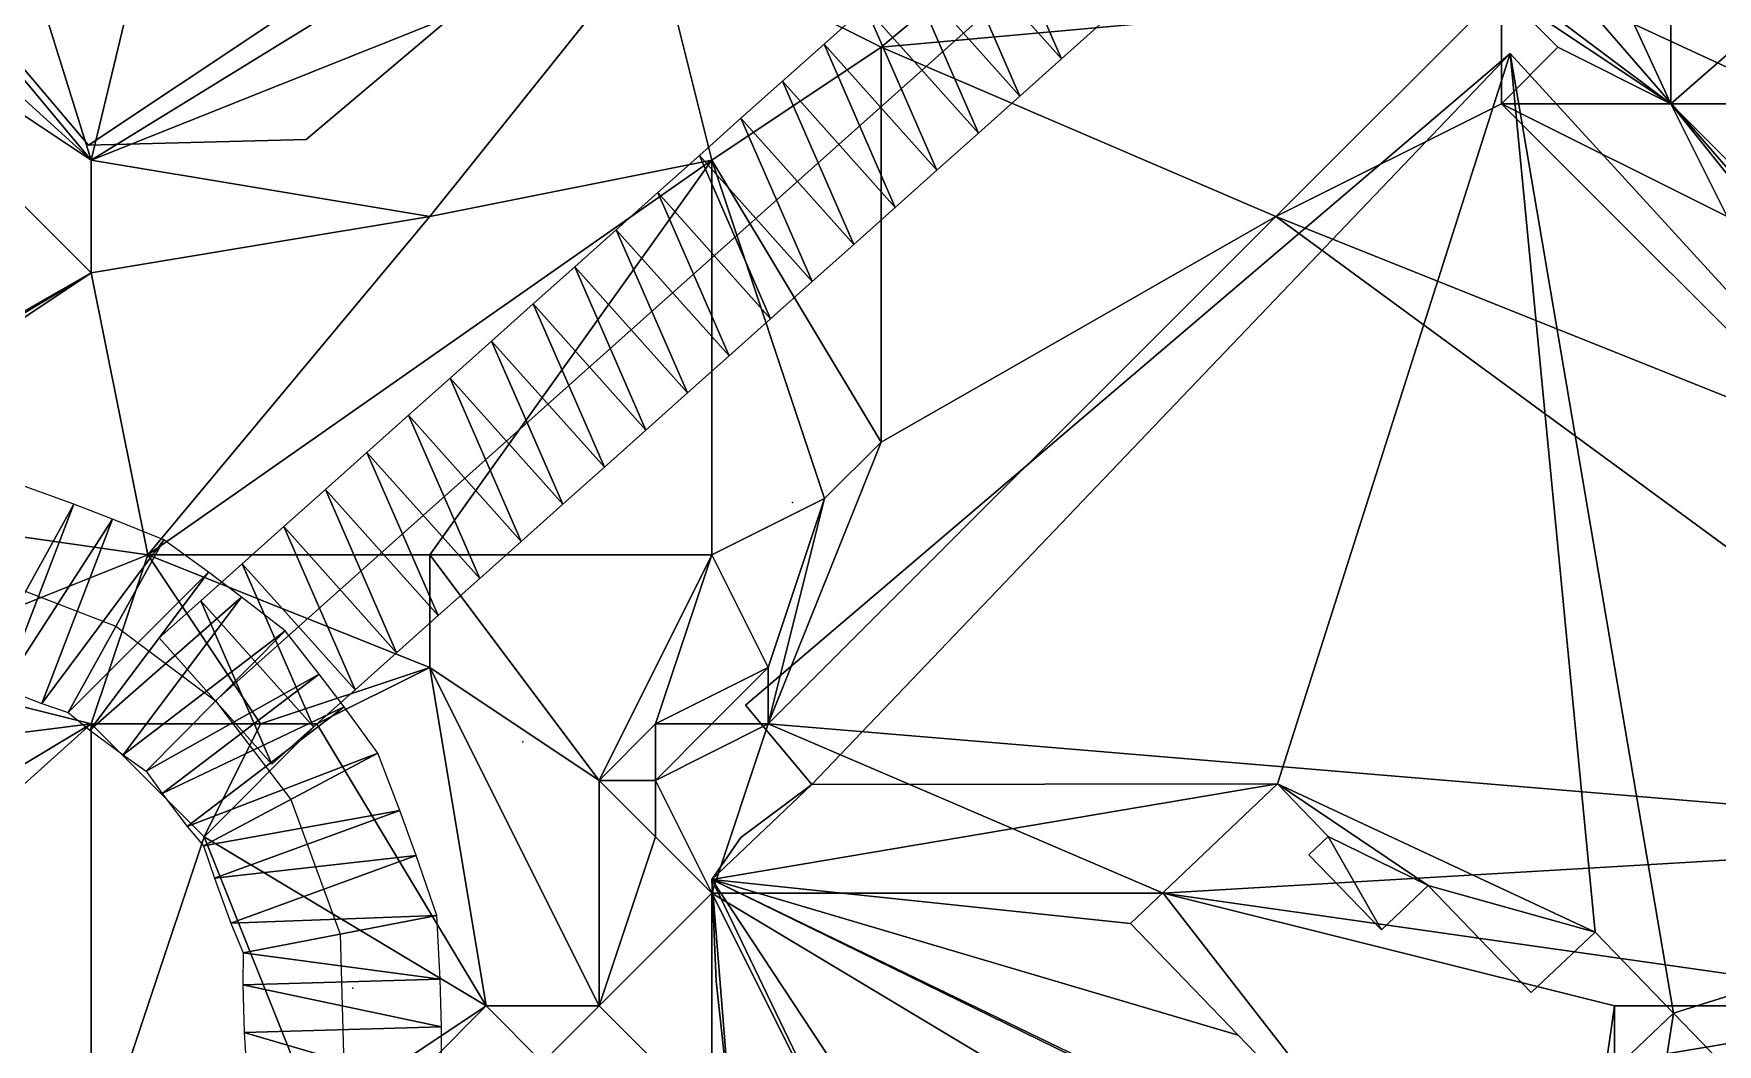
# Model space of a CAD drawing. Header units: metres. Extents: x -1103 to 901, y -902 to 905.
# Drawn here: x -344 to -284.4, y 290.6 to 326.5 of the extents above; entities that cross this region are included whole.
import ezdxf

# ---------------------------------------------------------------- set-up
doc = ezdxf.new("R2010")
doc.units = ezdxf.units.M
for name, color, linetype in [('OSM_BUILDING_FOOTPRINTS', 7, 'CONTINUOUS'), ('OSM_BUILDING_ROOFS', 1, 'CONTINUOUS'), ('OSM_BUILDING_WALLS', 8, 'CONTINUOUS'), ('OSM_ROAD_AXES', 2, 'CONTINUOUS'), ('OSM_ROAD_SURFACE', 9, 'CONTINUOUS'), ('OSM_TERRAIN', 3, 'CONTINUOUS'), ('OSM_TREES', 3, 'CONTINUOUS')]:
    doc.layers.add(name, color=color, linetype=linetype)

msp = doc.modelspace()

# ---------------------------------------------------------------- linework, layer by layer
at = {"layer": 'OSM_BUILDING_FOOTPRINTS'}
for points in [[(-331.227, 373.926, 13.965), (-306.743, 346.079, 13.965), (-334.388, 322.734, 13.965), (-342.104, 322.534, 13.965), (-362.476, 346.588, 13.965), (-331.227, 373.926, 13.965)], [(-289.178, 327.699, 16.817), (-278.279, 315.125, 16.817), (-272.564, 320.002, 16.817), (-271.669, 318.974, 16.817), (-264.871, 324.791, 16.817), (-265.755, 325.819, 16.817), (-263.279, 327.954, 16.817), (-271.116, 337, 16.817), (-269.878, 338.062, 16.817), (-272.94, 341.578, 16.817), (-289.178, 327.699, 16.817)]]:
    msp.add_polyline3d(points, close=True, dxfattribs=at)
for points in [[(-266.219, 297.929, 15.285), (-291.698, 325.775, 15.285), (-318.802, 302.662, 15.285), (-316.459, 299.853, 15.285), (-318.968, 297.973, 15.285), (-319.996, 296.48, 15.285), (-319.852, 292.874, 15.285), (-319.322, 288.097, 15.285)], [(-295.003, 284.392, 15.285), (-301.337, 290.961, 15.285), (-305.151, 294.92, 15.285), (-299.944, 299.875, 15.285), (-298.143, 298.006, 15.285), (-298.828, 297.364, 15.285), (-296.252, 294.699, 15.285), (-294.605, 296.27, 15.285), (-290.947, 292.476, 15.285), (-288.681, 294.622, 15.285), (-285.906, 291.747, 15.285), (-292.151, 285.786, 15.285)]]:
    msp.add_polyline3d(points, dxfattribs=at)
at = {"layer": 'OSM_BUILDING_ROOFS'}
for points in [[(-306.743, 346.079, 23.965), (-362.476, 346.588, 23.965), (-342.104, 322.534, 23.965)], [(-306.743, 346.079, 23.965), (-342.104, 322.534, 23.965), (-334.388, 322.734, 23.965)], [(-271.116, 337, 47.617), (-289.178, 327.699, 47.617), (-272.564, 320.002, 47.617)], [(-289.178, 327.699, 47.617), (-278.279, 315.125, 47.617), (-272.564, 320.002, 47.617)], [(-291.698, 325.775, 23.685), (-318.802, 302.662, 23.685), (-316.459, 299.853, 23.685)], [(-299.944, 299.875, 23.685), (-291.698, 325.775, 23.685), (-316.459, 299.853, 23.685)], [(-299.944, 299.875, 23.685), (-288.681, 294.622, 23.685), (-291.698, 325.775, 23.685)], [(-285.906, 291.747, 23.685), (-266.219, 297.929, 23.685), (-291.698, 325.775, 23.685)], [(-288.681, 294.622, 23.685), (-285.906, 291.747, 23.685), (-291.698, 325.775, 23.685)], [(-319.996, 296.48, 23.685), (-305.151, 294.92, 23.685), (-299.944, 299.875, 23.685)], [(-316.459, 299.853, 23.685), (-319.996, 296.48, 23.685), (-299.944, 299.875, 23.685)], [(-316.459, 299.853, 23.685), (-318.968, 297.973, 23.685), (-319.996, 296.48, 23.685)], [(-299.944, 299.875, 23.685), (-298.143, 298.006, 23.685), (-294.605, 296.27, 23.685)], [(-299.944, 299.875, 23.685), (-294.605, 296.27, 23.685), (-288.681, 294.622, 23.685)], [(-298.143, 298.006, 23.685), (-298.828, 297.364, 23.685), (-296.252, 294.699, 23.685)], [(-298.143, 298.006, 23.685), (-296.252, 294.699, 23.685), (-294.605, 296.27, 23.685)], [(-285.906, 291.747, 23.685), (-279.583, 285.2, 23.685), (-266.219, 297.929, 23.685)], [(-319.996, 296.48, 23.685), (-319.852, 292.874, 23.685), (-319.322, 288.097, 23.685)], [(-319.996, 296.48, 23.685), (-319.322, 288.097, 23.685), (-311.385, 278.575, 23.685)], [(-319.996, 296.48, 23.685), (-311.385, 278.575, 23.685), (-301.326, 268.158, 23.685)], [(-319.996, 296.48, 23.685), (-301.326, 268.158, 23.685), (-288.028, 280.82, 23.685)], [(-319.996, 296.48, 23.685), (-288.028, 280.82, 23.685), (-295.003, 284.392, 23.685)], [(-319.996, 296.48, 23.685), (-295.003, 284.392, 23.685), (-301.337, 290.961, 23.685)], [(-319.996, 296.48, 23.685), (-301.337, 290.961, 23.685), (-305.151, 294.92, 23.685)], [(-294.605, 296.27, 23.685), (-290.947, 292.476, 23.685), (-288.681, 294.622, 23.685)], [(-285.906, 291.747, 23.685), (-292.151, 285.786, 23.685), (-287.564, 281.03, 23.685)], [(-285.906, 291.747, 23.685), (-287.564, 281.03, 23.685), (-281.319, 286.991, 23.685)], [(-285.906, 291.747, 23.685), (-281.319, 286.991, 23.685), (-279.583, 285.2, 23.685)]]:
    msp.add_3dface(points, dxfattribs=at)
at = {"layer": 'OSM_BUILDING_WALLS'}
for points in [[(-362.476, 346.588, 13.965), (-342.104, 322.534, 13.965), (-342.104, 322.534, 23.965)], [(-362.476, 346.588, 13.965), (-342.104, 322.534, 23.965), (-362.476, 346.588, 23.965)], [(-334.388, 322.734, 13.965), (-306.743, 346.079, 13.965), (-306.743, 346.079, 23.965)], [(-334.388, 322.734, 13.965), (-306.743, 346.079, 23.965), (-334.388, 322.734, 23.965)], [(-289.178, 327.699, 16.817), (-278.279, 315.125, 16.817), (-278.279, 315.125, 47.617)], [(-289.178, 327.699, 16.817), (-278.279, 315.125, 47.617), (-289.178, 327.699, 47.617)], [(-291.698, 325.775, 15.285), (-318.802, 302.662, 15.285), (-318.802, 302.662, 23.685)], [(-291.698, 325.775, 15.285), (-318.802, 302.662, 23.685), (-291.698, 325.775, 23.685)], [(-266.219, 297.929, 15.285), (-291.698, 325.775, 15.285), (-291.698, 325.775, 23.685)], [(-266.219, 297.929, 15.285), (-291.698, 325.775, 23.685), (-266.219, 297.929, 23.685)], [(-342.104, 322.534, 13.965), (-334.388, 322.734, 13.965), (-334.388, 322.734, 23.965)], [(-342.104, 322.534, 13.965), (-334.388, 322.734, 23.965), (-342.104, 322.534, 23.965)], [(-318.802, 302.662, 15.285), (-316.459, 299.853, 15.285), (-316.459, 299.853, 23.685)], [(-318.802, 302.662, 15.285), (-316.459, 299.853, 23.685), (-318.802, 302.662, 23.685)], [(-316.459, 299.853, 15.285), (-318.968, 297.973, 15.285), (-318.968, 297.973, 23.685)], [(-316.459, 299.853, 15.285), (-318.968, 297.973, 23.685), (-316.459, 299.853, 23.685)], [(-305.151, 294.92, 15.285), (-299.944, 299.875, 15.285), (-299.944, 299.875, 23.685)], [(-305.151, 294.92, 15.285), (-299.944, 299.875, 23.685), (-305.151, 294.92, 23.685)], [(-299.944, 299.875, 15.285), (-298.143, 298.006, 15.285), (-298.143, 298.006, 23.685)], [(-299.944, 299.875, 15.285), (-298.143, 298.006, 23.685), (-299.944, 299.875, 23.685)], [(-318.968, 297.973, 15.285), (-319.996, 296.48, 15.285), (-319.996, 296.48, 23.685)], [(-318.968, 297.973, 15.285), (-319.996, 296.48, 23.685), (-318.968, 297.973, 23.685)], [(-298.143, 298.006, 15.285), (-298.828, 297.364, 15.285), (-298.828, 297.364, 23.685)], [(-298.143, 298.006, 15.285), (-298.828, 297.364, 23.685), (-298.143, 298.006, 23.685)], [(-298.828, 297.364, 15.285), (-296.252, 294.699, 15.285), (-296.252, 294.699, 23.685)], [(-298.828, 297.364, 15.285), (-296.252, 294.699, 23.685), (-298.828, 297.364, 23.685)], [(-319.996, 296.48, 15.285), (-319.852, 292.874, 15.285), (-319.852, 292.874, 23.685)], [(-319.996, 296.48, 15.285), (-319.852, 292.874, 23.685), (-319.996, 296.48, 23.685)], [(-296.252, 294.699, 15.285), (-294.605, 296.27, 15.285), (-294.605, 296.27, 23.685)], [(-296.252, 294.699, 15.285), (-294.605, 296.27, 23.685), (-296.252, 294.699, 23.685)], [(-294.605, 296.27, 15.285), (-290.947, 292.476, 15.285), (-290.947, 292.476, 23.685)], [(-294.605, 296.27, 15.285), (-290.947, 292.476, 23.685), (-294.605, 296.27, 23.685)], [(-301.337, 290.961, 15.285), (-305.151, 294.92, 15.285), (-305.151, 294.92, 23.685)], [(-301.337, 290.961, 15.285), (-305.151, 294.92, 23.685), (-301.337, 290.961, 23.685)], [(-290.947, 292.476, 15.285), (-288.681, 294.622, 15.285), (-288.681, 294.622, 23.685)], [(-290.947, 292.476, 15.285), (-288.681, 294.622, 23.685), (-290.947, 292.476, 23.685)], [(-288.681, 294.622, 15.285), (-285.906, 291.747, 15.285), (-285.906, 291.747, 23.685)], [(-288.681, 294.622, 15.285), (-285.906, 291.747, 23.685), (-288.681, 294.622, 23.685)], [(-319.852, 292.874, 15.285), (-319.322, 288.097, 15.285), (-319.322, 288.097, 23.685)], [(-319.852, 292.874, 15.285), (-319.322, 288.097, 23.685), (-319.852, 292.874, 23.685)], [(-285.906, 291.747, 15.285), (-292.151, 285.786, 15.285), (-292.151, 285.786, 23.685)], [(-285.906, 291.747, 15.285), (-292.151, 285.786, 23.685), (-285.906, 291.747, 23.685)], [(-295.003, 284.392, 15.285), (-301.337, 290.961, 15.285), (-301.337, 290.961, 23.685)], [(-295.003, 284.392, 15.285), (-301.337, 290.961, 23.685), (-295.003, 284.392, 23.685)]]:
    msp.add_3dface(points, dxfattribs=at)
at = {"layer": 'OSM_ROAD_AXES'}
for points in [[(338.128, 881.942, 14.359), (234.895, 793.04, 12.898), (204.718, 767.892, 16.831), (76.88, 658.585, 15.214), (-16.846, 578.441, 10.141), (-81.964, 522.77, 11.318), (-163.309, 453.629, 16.809), (-182.001, 437.737, 14.897), (-234.694, 391.565, 11.193), (-256.57, 375.209, 14.917), (-337.594, 302.816, 14.849)], [(-336.002, 282.169, 13.166), (-341.827, 277.314, 12.417), (-347.022, 275.777, 12.054), (-352.417, 276.053, 11.737), (-357.557, 277.801, 11.546), (-361.459, 281.704, 11.575), (-363.636, 285.354, 12.04), (-364.896, 290.872, 12.638), (-364.134, 296.479, 13.021), (-361.437, 301.467, 13.838), (-358.143, 304.563, 14.227), (-354.108, 306.609, 14.676), (-349.653, 307.45, 14.764), (-345.243, 307.052, 14.733), (-341.131, 305.47, 14.671), (-337.594, 302.816, 14.849), (-334.93, 299.322, 14.577), (-333.183, 294.544, 14.455), (-333.039, 289.468, 14.207), (-334.52, 284.613, 13.312), (-336.002, 282.169, 13.166)]]:
    msp.add_polyline3d(points, dxfattribs=at)
at = {"layer": 'OSM_ROAD_SURFACE'}
for points in [[(-310.129, 331.378, 17.749), (-311.602, 330.062, 17.612), (-307.605, 325.587, 17.602)], [(-310.129, 331.378, 17.749), (-307.605, 325.587, 17.602), (-306.132, 326.904, 17.73)], [(-311.602, 330.062, 17.612), (-313.075, 328.746, 17.474), (-309.078, 324.271, 17.476)], [(-311.602, 330.062, 17.612), (-309.078, 324.271, 17.476), (-307.605, 325.587, 17.602)], [(-313.075, 328.746, 17.474), (-314.549, 327.429, 17.337), (-310.551, 322.955, 17.323)], [(-313.075, 328.746, 17.474), (-310.551, 322.955, 17.323), (-309.078, 324.271, 17.476)], [(-314.549, 327.429, 17.337), (-316.022, 326.113, 17.175), (-312.024, 321.639, 17.164)], [(-314.549, 327.429, 17.337), (-312.024, 321.639, 17.164), (-310.551, 322.955, 17.323)], [(-316.022, 326.113, 17.175), (-317.495, 324.797, 16.981), (-313.497, 320.323, 17.004)], [(-316.022, 326.113, 17.175), (-313.497, 320.323, 17.004), (-312.024, 321.639, 17.164)], [(-317.495, 324.797, 16.981), (-318.968, 323.481, 16.788), (-314.97, 319.006, 16.82)], [(-317.495, 324.797, 16.981), (-314.97, 319.006, 16.82), (-313.497, 320.323, 17.004)], [(-318.968, 323.481, 16.788), (-320.441, 322.164, 16.611), (-316.444, 317.69, 16.623)], [(-318.968, 323.481, 16.788), (-316.444, 317.69, 16.623), (-314.97, 319.006, 16.82)], [(-320.441, 322.164, 16.611), (-321.914, 320.848, 16.458), (-317.917, 316.374, 16.498)], [(-320.441, 322.164, 16.611), (-317.917, 316.374, 16.498), (-316.444, 317.69, 16.623)], [(-321.914, 320.848, 16.458), (-323.388, 319.532, 16.3), (-319.39, 315.058, 16.327)], [(-321.914, 320.848, 16.458), (-319.39, 315.058, 16.327), (-317.917, 316.374, 16.498)], [(-323.388, 319.532, 16.3), (-324.861, 318.216, 16.156), (-320.863, 313.741, 16.182)], [(-323.388, 319.532, 16.3), (-320.863, 313.741, 16.182), (-319.39, 315.058, 16.327)], [(-324.861, 318.216, 16.156), (-326.334, 316.899, 16.013), (-322.336, 312.425, 16.065)], [(-324.861, 318.216, 16.156), (-322.336, 312.425, 16.065), (-320.863, 313.741, 16.182)], [(-326.334, 316.899, 16.013), (-327.807, 315.583, 15.869), (-323.809, 311.109, 15.948)], [(-326.334, 316.899, 16.013), (-323.809, 311.109, 15.948), (-322.336, 312.425, 16.065)], [(-327.807, 315.583, 15.869), (-329.28, 314.267, 15.726), (-325.283, 309.793, 15.83)], [(-327.807, 315.583, 15.869), (-325.283, 309.793, 15.83), (-323.809, 311.109, 15.948)], [(-329.28, 314.267, 15.726), (-330.753, 312.951, 15.582), (-326.756, 308.477, 15.713)], [(-329.28, 314.267, 15.726), (-326.756, 308.477, 15.713), (-325.283, 309.793, 15.83)], [(-330.753, 312.951, 15.582), (-332.227, 311.635, 15.439), (-328.229, 307.16, 15.581)], [(-330.753, 312.951, 15.582), (-328.229, 307.16, 15.581), (-326.756, 308.477, 15.713)], [(-332.227, 311.635, 15.439), (-333.7, 310.318, 15.295), (-329.702, 305.844, 15.377)], [(-332.227, 311.635, 15.439), (-329.702, 305.844, 15.377), (-328.229, 307.16, 15.581)], [(-346.035, 303.643, 14.787), (-342.616, 309.791, 14.872), (-344.451, 310.461, 14.92)], [(-333.7, 310.318, 15.295), (-335.173, 309.002, 15.151), (-331.175, 304.528, 15.117)], [(-333.7, 310.318, 15.295), (-331.175, 304.528, 15.117), (-329.702, 305.844, 15.377)], [(-346.035, 303.643, 14.787), (-345.128, 303.258, 14.766), (-342.616, 309.791, 14.872)], [(-345.128, 303.258, 14.766), (-341.245, 309.264, 14.834), (-342.616, 309.791, 14.872)], [(-345.128, 303.258, 14.766), (-343.758, 302.731, 14.736), (-341.245, 309.264, 14.834)], [(-343.758, 302.731, 14.736), (-339.435, 308.532, 14.795), (-341.245, 309.264, 14.834)], [(-335.173, 309.002, 15.151), (-336.646, 307.686, 14.98), (-332.648, 303.212, 15.082)], [(-335.173, 309.002, 15.151), (-332.648, 303.212, 15.082), (-331.175, 304.528, 15.117)], [(-343.758, 302.731, 14.736), (-342.826, 302.408, 14.716), (-339.435, 308.532, 14.795)], [(-342.826, 302.408, 14.716), (-337.851, 307.385, 14.847), (-339.435, 308.532, 14.795)], [(-336.646, 307.686, 14.98), (-338.119, 306.37, 14.827), (-334.122, 301.895, 14.665)], [(-336.646, 307.686, 14.98), (-334.122, 301.895, 14.665), (-332.648, 303.212, 15.082)], [(-342.826, 302.408, 14.716), (-342.052, 301.786, 14.673), (-337.851, 307.385, 14.847)], [(-342.052, 301.786, 14.673), (-336.672, 306.501, 14.876), (-337.851, 307.385, 14.847)], [(-342.052, 301.786, 14.673), (-340.873, 300.901, 14.683), (-336.672, 306.501, 14.876)], [(-340.873, 300.901, 14.683), (-335.129, 305.302, 14.954), (-336.672, 306.501, 14.876)], [(-338.119, 306.37, 14.827), (-339.592, 305.053, 14.78), (-335.595, 300.579, 14.682)], [(-338.119, 306.37, 14.827), (-335.595, 300.579, 14.682), (-334.122, 301.895, 14.665)], [(-340.873, 300.901, 14.683), (-340.058, 300.331, 14.686), (-335.129, 305.302, 14.954)], [(-340.058, 300.331, 14.686), (-333.922, 303.773, 15.026), (-335.129, 305.302, 14.954)], [(-340.058, 300.331, 14.686), (-339.489, 299.53, 14.663), (-333.922, 303.773, 15.026)], [(-339.489, 299.53, 14.663), (-333.034, 302.608, 14.855), (-333.922, 303.773, 15.026)], [(-339.489, 299.53, 14.663), (-338.601, 298.365, 14.625), (-333.034, 302.608, 14.855)], [(-338.601, 298.365, 14.625), (-331.841, 300.968, 14.771), (-333.034, 302.608, 14.855)], [(-338.601, 298.365, 14.625), (-338.018, 297.675, 14.608), (-331.841, 300.968, 14.771)], [(-338.018, 297.675, 14.608), (-331.06, 298.931, 14.683), (-331.841, 300.968, 14.771)], [(-338.018, 297.675, 14.608), (-337.635, 296.527, 14.547), (-331.06, 298.931, 14.683)], [(-337.635, 296.527, 14.547), (-330.478, 297.338, 14.612), (-331.06, 298.931, 14.683)], [(-337.635, 296.527, 14.547), (-337.052, 294.935, 14.467), (-330.478, 297.338, 14.612)], [(-337.052, 294.935, 14.467), (-329.746, 295.204, 14.512), (-330.478, 297.338, 14.612)], [(-337.052, 294.935, 14.467), (-336.62, 293.885, 14.42), (-329.746, 295.204, 14.512)], [(-336.62, 293.885, 14.42), (-329.637, 292.951, 14.453), (-329.746, 295.204, 14.512)], [(-336.62, 293.885, 14.42), (-336.634, 292.753, 14.318), (-329.637, 292.951, 14.453)], [(-336.634, 292.753, 14.318), (-329.589, 291.259, 14.37), (-329.637, 292.951, 14.453)], [(-336.634, 292.753, 14.318), (-336.586, 291.061, 14.171), (-329.589, 291.259, 14.37)], [(-336.586, 291.061, 14.171), (-329.571, 289.001, 14.15), (-329.589, 291.259, 14.37)], [(-336.586, 291.061, 14.171), (-336.508, 289.935, 14.079), (-329.571, 289.001, 14.15)]]:
    msp.add_3dface(points, dxfattribs=at)
at = {"layer": 'OSM_TERRAIN'}
for points in [[(-342, 322, 16.579), (-330, 372, 16.675), (-352, 354, 16.605)], [(-342, 322, 16.579), (-316, 338, 16.713), (-330, 372, 16.675)], [(-362, 346, 16.502), (-342, 322, 16.579), (-352, 354, 16.605)], [(-286, 324, 18.925), (-286, 354, 18.723), (-298, 350, 18.817)], [(-286, 324, 18.925), (-270, 338, 18.927), (-286, 354, 18.723)], [(-286, 324, 18.925), (-298, 350, 18.817), (-302, 336, 18.387)], [(-342, 322, 16.579), (-362, 346, 16.502), (-364, 342, 17)], [(-354, 330, 16.836), (-342, 322, 16.579), (-364, 342, 17)], [(-342, 322, 16.579), (-322, 330, 16.837), (-316, 338, 16.713)], [(-258, 324, 18.66), (-270, 338, 18.927), (-286, 324, 18.925)], [(-314, 326, 17.287), (-302, 336, 18.387), (-322, 330, 16.837)], [(-292, 328, 18.356), (-302, 336, 18.387), (-314, 326, 17.287)], [(-292, 328, 18.356), (-286, 324, 18.925), (-302, 336, 18.387)], [(-356, 310, 15.425), (-342, 318, 15.561), (-354, 330, 16.836)], [(-342, 318, 15.561), (-342, 322, 16.579), (-354, 330, 16.836)], [(-342, 322, 16.579), (-330, 320, 16.087), (-322, 330, 16.837)], [(-330, 320, 16.087), (-320, 322, 16.572), (-322, 330, 16.837)], [(-320, 322, 16.572), (-314, 326, 17.287), (-322, 330, 16.837)], [(-300, 320, 17.632), (-292, 328, 18.356), (-314, 326, 17.287)], [(-300, 320, 17.632), (-292, 324, 17.63), (-292, 328, 18.356)], [(-292, 324, 17.63), (-290, 326, 18.513), (-292, 328, 18.356)], [(-290, 326, 18.513), (-286, 324, 18.925), (-292, 328, 18.356)], [(-320, 322, 16.572), (-314, 312, 16.401), (-314, 326, 17.287)], [(-314, 312, 16.401), (-300, 320, 17.632), (-314, 326, 17.287)], [(-292, 324, 17.63), (-286, 324, 18.925), (-290, 326, 18.513)], [(-280, 312, 17.77), (-292, 324, 17.63), (-300, 320, 17.632)], [(-280, 312, 17.77), (-284, 320, 18.722), (-292, 324, 17.63)], [(-292, 324, 17.63), (-284, 320, 18.722), (-286, 324, 18.925)], [(-278, 314, 18.765), (-274, 312, 18.917), (-286, 324, 18.925)], [(-278, 314, 18.765), (-286, 324, 18.925), (-284, 320, 18.722)], [(-274, 312, 18.917), (-258, 324, 18.66), (-286, 324, 18.925)], [(-342, 318, 15.561), (-330, 320, 16.087), (-342, 322, 16.579)], [(-340, 308, 14.679), (-330, 308, 15.524), (-320, 322, 16.572)], [(-340, 308, 14.679), (-320, 322, 16.572), (-330, 320, 16.087)], [(-320, 308, 15.878), (-320, 322, 16.572), (-330, 308, 15.524)], [(-320, 308, 15.878), (-316, 310, 16.298), (-320, 322, 16.572)], [(-316, 310, 16.298), (-314, 312, 16.401), (-320, 322, 16.572)], [(-340, 308, 14.679), (-330, 320, 16.087), (-342, 318, 15.561)], [(-318, 302, 17.63), (-270, 298, 17.686), (-300, 320, 17.632)], [(-318, 302, 17.63), (-300, 320, 17.632), (-314, 312, 16.401)], [(-270, 298, 17.686), (-280, 312, 17.77), (-300, 320, 17.632)], [(-352, 312, 15.327), (-342, 318, 15.561), (-356, 310, 15.425)], [(-340, 308, 14.679), (-342, 318, 15.561), (-354, 310, 14.767)], [(-354, 310, 14.767), (-342, 318, 15.561), (-352, 312, 15.327)], [(-316, 310, 16.298), (-318, 302, 17.63), (-314, 312, 16.401)], [(-350, 304, 14.81), (-340, 308, 14.679), (-354, 310, 14.767)], [(-318, 304, 17.408), (-316, 310, 16.298), (-320, 308, 15.878)], [(-318, 304, 17.408), (-318, 302, 17.63), (-316, 310, 16.298)], [(-342, 302, 14.647), (-340, 308, 14.679), (-350, 304, 14.81)], [(-342, 302, 14.647), (-336, 302, 14.934), (-340, 308, 14.679)], [(-336, 302, 14.934), (-330, 304, 15.112), (-340, 308, 14.679)], [(-340, 308, 14.679), (-330, 304, 15.112), (-330, 308, 15.524)], [(-330, 304, 15.112), (-324, 300, 15.204), (-330, 308, 15.524)], [(-324, 300, 15.204), (-320, 308, 15.878), (-330, 308, 15.524)], [(-324, 300, 15.204), (-322, 302, 15.857), (-320, 308, 15.878)], [(-322, 302, 15.857), (-318, 304, 17.408), (-320, 308, 15.878)], [(-358, 300, 14.213), (-342, 302, 14.647), (-350, 304, 14.81)], [(-334, 302, 14.613), (-330, 304, 15.112), (-336, 302, 14.934)], [(-328, 292, 14.368), (-330, 304, 15.112), (-334, 302, 14.613)], [(-328, 292, 14.368), (-324, 292, 14.771), (-330, 304, 15.112)], [(-324, 292, 14.771), (-324, 300, 15.204), (-330, 304, 15.112)], [(-322, 302, 15.857), (-320, 302, 16.937), (-318, 304, 17.408)], [(-320, 302, 16.937), (-318, 302, 17.63), (-318, 304, 17.408)], [(-362, 284, 11.606), (-342, 286, 13.082), (-342, 302, 14.647)], [(-362, 284, 11.606), (-342, 302, 14.647), (-362, 290, 12.638)], [(-362, 290, 12.638), (-342, 302, 14.647), (-358, 300, 14.213)], [(-342, 286, 13.082), (-338, 298, 14.589), (-342, 302, 14.647)], [(-338, 298, 14.589), (-336, 302, 14.934), (-342, 302, 14.647)], [(-338, 298, 14.589), (-334, 302, 14.613), (-336, 302, 14.934)], [(-338, 298, 14.589), (-328, 292, 14.368), (-334, 302, 14.613)], [(-324, 300, 15.204), (-322, 300, 15.559), (-322, 302, 15.857)], [(-320, 296, 17.616), (-318, 302, 17.63), (-322, 300, 15.559)], [(-322, 300, 15.559), (-320, 302, 16.937), (-322, 302, 15.857)], [(-322, 300, 15.559), (-318, 302, 17.63), (-320, 302, 16.937)], [(-320, 296, 17.616), (-304, 296, 17.628), (-318, 302, 17.63)], [(-318, 302, 17.63), (-304, 296, 17.628), (-270, 298, 17.686)], [(-324, 292, 14.771), (-322, 298, 16.141), (-324, 300, 15.204)], [(-322, 298, 16.141), (-322, 300, 15.559), (-324, 300, 15.204)], [(-322, 298, 16.141), (-320, 296, 17.616), (-322, 300, 15.559)], [(-342, 286, 13.082), (-334, 288, 14.128), (-338, 298, 14.589)], [(-334, 288, 14.128), (-328, 292, 14.368), (-338, 298, 14.589)], [(-324, 292, 14.771), (-320, 296, 17.616), (-322, 298, 16.141)], [(-304, 296, 17.628), (-276, 292, 17.63), (-270, 298, 17.686)], [(-324, 292, 14.771), (-320, 288, 17.164), (-320, 296, 17.616)], [(-312, 280, 17.63), (-290, 278, 17.613), (-320, 296, 17.616)], [(-312, 280, 17.63), (-320, 296, 17.616), (-320, 288, 17.164)], [(-320, 296, 17.616), (-290, 278, 17.613), (-304, 296, 17.628)], [(-290, 278, 17.613), (-288, 292, 17.913), (-304, 296, 17.628)], [(-288, 292, 17.913), (-276, 292, 17.63), (-304, 296, 17.628)], [(-334, 288, 14.128), (-330, 290, 14.128), (-328, 292, 14.368)], [(-330, 290, 14.128), (-326, 290, 13.393), (-328, 292, 14.368)], [(-326, 290, 13.393), (-324, 292, 14.771), (-328, 292, 14.368)], [(-326, 290, 13.393), (-320, 288, 17.164), (-324, 292, 14.771)], [(-290, 278, 17.613), (-288, 290, 17.664), (-288, 292, 17.913)], [(-284, 284, 17.685), (-276, 292, 17.63), (-288, 290, 17.664)], [(-288, 292, 17.913), (-288, 290, 17.664), (-276, 292, 17.63)]]:
    msp.add_3dface(points, dxfattribs=at)
at = {"layer": 'OSM_TREES'}
for p in [(-317.144, 309.861, 16.2), (-326.695, 301.368, 15.14), (-332.73, 292.631, 14.364)]:
    msp.add_point(p, dxfattribs=at)

doc.saveas('drawing.dxf')
